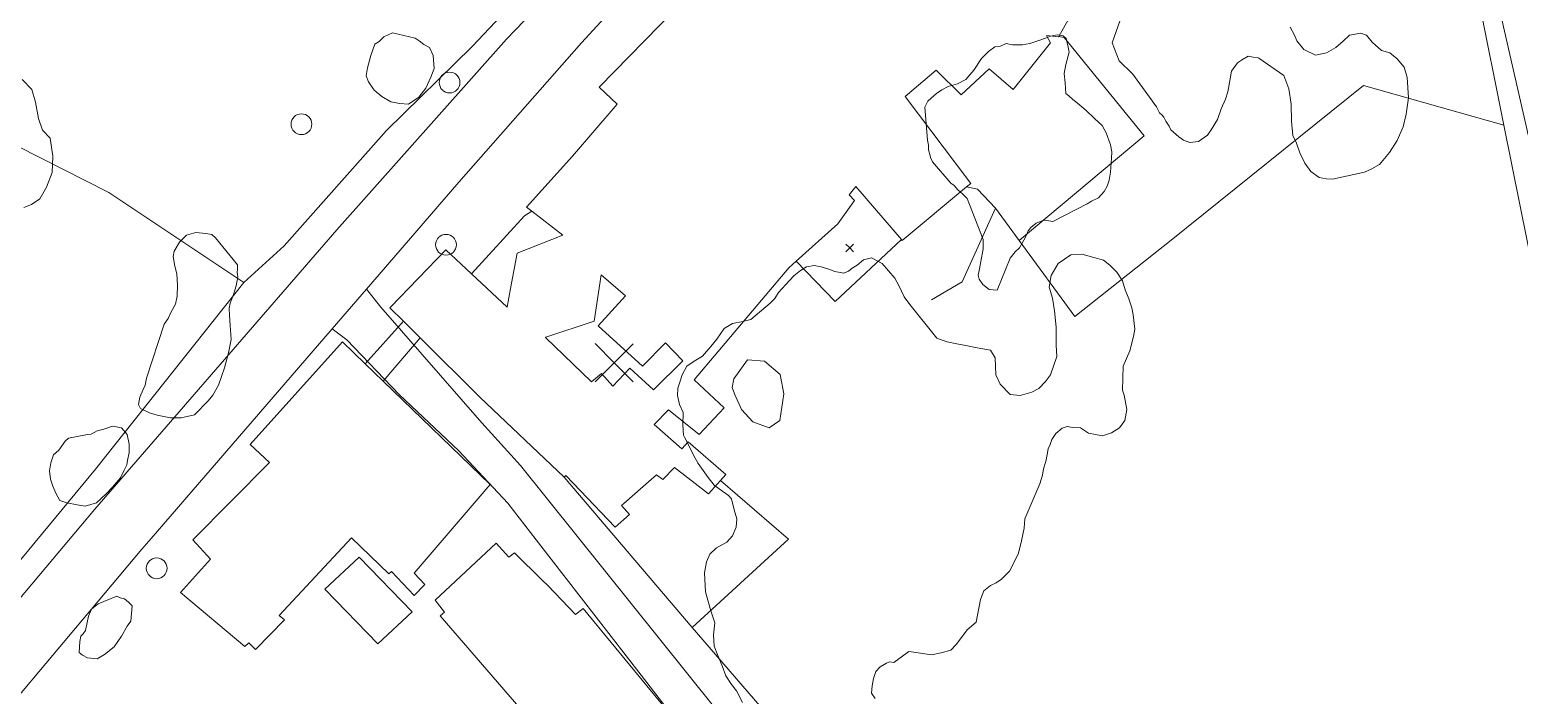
# Model space of a CAD drawing. Header units: metres. Extents: x 4652992 to 4879070, y 2074171 to 2309877.
# Drawn here: x 4653500.7 to 4653611.2, y 2306575.5 to 2306624.8 of the extents above; entities that cross this region are included whole.
import ezdxf

# ---------------------------------------------------------------- set-up
doc = ezdxf.new("R2010")
doc.units = ezdxf.units.M
doc.header["$MEASUREMENT"] = 0
doc.layers.get('0').update_dxf_attribs({"color": 4, "lineweight": 0})
for name, color, linetype, lineweight in [('Level 18', 5, 'Continuous', 0), ('Level 30', 5, 'Continuous', 0), ('Level 31', 38, 'Continuous', 0), ('Level 35', 4, 'Continuous', 0), ('Level 37', 3, 'Continuous', 0), ('Level 39', 9, 'Continuous', 0), ('Level 40', 1, 'Continuous', 0), ('Level 53', 5, 'Continuous', 0), ('Level 61', 4, 'Continuous', 0), ('Level 62', 4, 'Continuous', 0), ('Level 63', 3, 'Continuous', 0)]:
    doc.layers.add(name, color=color, linetype=linetype, lineweight=lineweight)

# ---------------------------------------------------------------- blocks, each defined once
blk = doc.blocks.new('POSTE')
at = {"color": 0, "linetype": 'ByBlock', "lineweight": -2}
blk.add_circle((0, 0), 0.770001, dxfattribs=at)
blk = doc.blocks.new('COTA')
at = {"color": 0, "linetype": 'ByBlock', "lineweight": -2, "ltscale": 10}
for p, q in [((-1.408457, 1.419522), (0, 0)), ((1.419522, 1.408457), (0, 0)), ((0, 0), (-1.419522, -1.408457)), ((0, 0), (1.408457, -1.419522))]:
    blk.add_line(p, q, dxfattribs=at)

msp = doc.modelspace()

# ---------------------------------------------------------------- linework, layer by layer
at = {"layer": 'Level 18', "color": 30}
for points in [[(4653611.869703, 2306616.941418, 1432.178714), (4653607.049995, 2306638.056711, 1433.235105)], [(4653308.858783, 2306425.904808, 1451.833202), (4653313.091171, 2306428.178854, 1451.703385), (4653334.69175, 2306440.154121, 1450.83785), (4653350.718641, 2306450.178458, 1450.276697), (4653364.450095, 2306459.693085, 1449.818691), (4653368.017201, 2306461.932638, 1449.705067), (4653372.377872, 2306464.670417, 1449.561094), (4653374.055446, 2306465.723656, 1449.447595), (4653387.44223, 2306476.195051, 1448.824589), (4653405.402109, 2306489.960243, 1448.30672), (4653416.918715, 2306498.289091, 1447.394434), (4653417.611468, 2306498.790092, 1447.287135), (4653431.868016, 2306509.739062, 1446.354699), (4653447.227282, 2306523.340979, 1445.102867), (4653459.543942, 2306534.399065, 1444.161653), (4653473.833126, 2306551.146423, 1442.755768), (4653481.6842, 2306560.7085, 1442.096301), (4653483.294671, 2306562.669946, 1441.98811), (4653489.053578, 2306569.683905, 1441.512948), (4653505.571211, 2306589.306845, 1440.096023), (4653523.496863, 2306609.992294, 1438.79794), (4653536.079954, 2306624.129948, 1437.834326), (4653547.234311, 2306635.738664, 1437.127425)], [(4653543.361799, 2306625.71391, 1437.623074), (4653541.643341, 2306623.866238, 1437.686639), (4653532.548507, 2306613.525283, 1438.398903), (4653525.712167, 2306605.615748, 1438.846811), (4653523.160594, 2306602.663619, 1439.013986), (4653509.72825, 2306587.122613, 1439.894054), (4653509.04786, 2306586.337471, 1439.940184), (4653492.56937, 2306566.761034, 1441.588941), (4653477.335407, 2306548.207096, 1442.8553), (4653464.515521, 2306533.26185, 1444.126616), (4653462.299067, 2306530.554969, 1444.410144), (4653459.242883, 2306527.041409, 1444.727621), (4653454.270572, 2306521.988403, 1445.184432), (4653450.841448, 2306518.983692, 1445.412146), (4653446.880189, 2306515.326772, 1445.665173), (4653435.126647, 2306505.354371, 1446.46995), (4653423.984991, 2306496.229206, 1447.274864), (4653416.376989, 2306490.80682, 1447.676485), (4653406.449708, 2306483.072581, 1448.196775), (4653397.641364, 2306476.452714, 1448.61929)]]:
    msp.add_polyline3d(points, dxfattribs=at)
at = {"layer": 'Level 30', "color": 1}
for p, q in [((4653528.454579, 2306603.224671, 1442.975326), (4653529.690044, 2306601.997897, 1442.91383)), ((4653526.944826, 2306598.780271, 1442.898884), (4653525.606988, 2306600.074217, 1442.964596))]:
    msp.add_line(p, q, dxfattribs=at)
for points in [[(4653528.454579, 2306603.224671, 1442.220905), (4653527.44245, 2306604.229679, 1442.0768), (4653527.490413, 2306604.279382, 1442.0768), (4653531.581958, 2306608.519383, 1441.8991), (4653533.492098, 2306606.740211, 1441.8991), (4653536.136959, 2306604.276693, 1441.8991), (4653536.393937, 2306605.652047, 1442.2103), (4653536.881767, 2306608.262933, 1441.8991), (4653540.254379, 2306609.596691, 1441.8991), (4653537.967632, 2306611.383322, 1441.2912), (4653537.579104, 2306611.686878, 1441.1879), (4653540.987214, 2306615.462139, 1441.1879), (4653544.292957, 2306619.318292, 1441.1879), (4653542.966782, 2306620.57915, 1441.1879), (4653554.1644, 2306632.053653, 1440.4767), (4653559.459313, 2306637.074337, 1439.7654), (4653559.787052, 2306636.742965, 1439.7654), (4653561.896896, 2306638.704281, 1439.7654), (4653561.695129, 2306639.010996, 1439.7654), (4653567.527169, 2306644.187324, 1439.0542), (4653571.429255, 2306640.179566, 1440.4767)], [(4653577.73733, 2306625.573545, 1439.0542), (4653577.035684, 2306624.344893, 1439.0542), (4653577.018335, 2306624.314512, 1439.0542), (4653576.131964, 2306624.410858, 1439.7654), (4653576.415662, 2306623.854703, 1439.7654), (4653573.670755, 2306620.409048, 1439.7654), (4653571.877896, 2306621.926329, 1439.7654), (4653569.800218, 2306620.020451, 1439.7654), (4653567.953704, 2306621.84824, 1440.4767), (4653565.652989, 2306619.885961, 1440.4767), (4653570.519181, 2306613.436238, 1439.7654), (4653570.209422, 2306613.179474, 1439.7654), (4653565.434574, 2306609.22153, 1439.7654), (4653565.385456, 2306609.278581, 1439.7756), (4653562.001711, 2306613.208917, 1440.4767), (4653561.493204, 2306612.60346, 1440.4767), (4653561.902927, 2306612.189766, 1440.4767), (4653560.653766, 2306610.453441, 1440.4767), (4653557.560736, 2306607.68093, 1440.4767), (4653557.019053, 2306607.19538, 1440.4767), (4653550.001696, 2306598.894343, 1441.1879), (4653552.227497, 2306596.79827, 1440.4767), (4653550.373291, 2306594.831953, 1440.4767), (4653548.098084, 2306596.671279, 1441.1879), (4653547.032066, 2306595.563925, 1441.1879), (4653549.085618, 2306593.76534, 1440.4767), (4653549.546325, 2306594.283078, 1440.4767), (4653552.353574, 2306591.867289, 1440.4767), (4653551.953518, 2306591.422987, 1440.4767), (4653551.060543, 2306590.431247, 1440.4767), (4653548.556177, 2306592.386079, 1440.4767), (4653547.684592, 2306591.496664, 1440.5168), (4653547.220095, 2306591.847044, 1440.5168), (4653546.230782, 2306590.984168, 1440.972), (4653544.782105, 2306589.720636, 1441.6385), (4653544.615605, 2306589.575416, 1441.7768), (4653545.204863, 2306588.892437, 1441.7768), (4653544.149444, 2306587.965332, 1441.7768), (4653544.128552, 2306587.987178, 1441.7798), (4653541.571191, 2306590.661258, 1442.1467), (4653540.491729, 2306591.789988, 1442.3068), (4653540.369325, 2306591.660341, 1442.3068), (4653534.11482, 2306597.604251, 1443.0268), (4653529.690044, 2306601.997897, 1442.396808)], [(4653543.106785, 2306606.669887, 1441.6103), (4653542.591365, 2306603.244423, 1441.6103), (4653539.00679, 2306602.041273, 1442.0103), (4653538.973519, 2306602.027737, 1442.2103), (4653542.382334, 2306598.734796, 1442.2103), (4653543.137736, 2306599.36374, 1442.2103), (4653543.973115, 2306598.404012, 1441.6103), (4653545.228414, 2306599.742302, 1441.4103), (4653546.99781, 2306598.137293, 1441.4103), (4653549.164861, 2306600.296117, 1441.4103), (4653547.883992, 2306601.617045, 1441.4103), (4653546.164746, 2306599.904179, 1441.6103), (4653542.882482, 2306602.879688, 1441.6103), (4653544.916291, 2306605.118806, 1441.6103), (4653543.106785, 2306606.669887, 1441.6103)], [(4653526.944826, 2306598.780271, 1442.8706), (4653534.870495, 2306591.114624, 1442.1459), (4653529.231069, 2306584.547371, 1442.5459), (4653530.022789, 2306583.722074, 1442.5459), (4653529.237843, 2306582.893036, 1442.5459), (4653527.562031, 2306584.67029, 1443.3459), (4653527.366343, 2306584.491985, 1443.5086), (4653524.601052, 2306587.169264, 1443.8868), (4653519.235005, 2306581.417006, 1443.1968), (4653519.628744, 2306581.082888, 1443.1968), (4653517.476149, 2306578.880417, 1443.3459), (4653516.987677, 2306579.385715, 1443.3459), (4653516.675596, 2306579.105723, 1443.3459), (4653511.915295, 2306583.121148, 1443.3459), (4653514.131175, 2306585.600981, 1443.1459), (4653512.827959, 2306587.012088, 1443.1459), (4653518.510956, 2306592.747693, 1443.1459), (4653517.087758, 2306594.09971, 1443.1459), (4653523.933831, 2306601.692481, 1443.1459), (4653525.606988, 2306600.074217, 1442.9929)], [(4653535.31698, 2306586.76503, 1442.145921), (4653536.251653, 2306585.730013, 1442.145921), (4653536.67258, 2306586.04921, 1442.145921), (4653538.754743, 2306584.00073, 1442.145921), (4653539.149295, 2306583.649021, 1444.34592), (4653541.201358, 2306581.489714, 1444.34592), (4653541.762052, 2306581.924172, 1444.34592), (4653549.949414, 2306572.002467, 1442.145921), (4653549.745183, 2306571.789272, 1442.145921), (4653550.379813, 2306571.103655, 1444.145921), (4653548.906753, 2306569.789156, 1444.145921), (4653553.693792, 2306563.711505, 1441.945921), (4653550.23621, 2306560.31904, 1441.945921), (4653549.214644, 2306561.482985, 1441.945921), (4653545.466773, 2306565.753206, 1441.945921), (4653545.005987, 2306565.378492, 1441.945921), (4653531.172382, 2306581.376243, 1444.145921), (4653531.499018, 2306581.655455, 1444.145921), (4653530.785689, 2306582.556519, 1442.145921), (4653535.31698, 2306586.76503, 1442.145921)], [(4653529.09868, 2306581.694831, 1442.456828), (4653526.537444, 2306579.321468, 1442.566828), (4653522.625588, 2306583.366178, 1442.456828), (4653525.150883, 2306585.747367, 1442.456828), (4653529.09868, 2306581.694831, 1442.456828)]]:
    msp.add_polyline3d(points, dxfattribs=at)
at = {"layer": 'Level 31'}
for p, q in [((4653525.606988, 2306600.074217, 1442.964596), (4653528.454579, 2306603.224671, 1442.975326)), ((4653528.454579, 2306603.224671, 1442.975326), (4653529.690044, 2306601.997897, 1442.91383)), ((4653529.690044, 2306601.997897, 1442.91383), (4653526.944826, 2306598.780271, 1442.898884)), ((4653526.944826, 2306598.780271, 1442.898884), (4653525.606988, 2306600.074217, 1442.964596))]:
    msp.add_line(p, q, dxfattribs=at)
at = {"layer": 'Level 35', "extrusion": (0.7026008906310344, -0.6352667488157355, 0.3206059050197961), "elevation": 1804728.492845, "flags": 128}
msp.add_lwpolyline([(4831923.344958, -609329.591187), (4831929.159638, -609329.684924), (4831929.790619, -609330.232979)], dxfattribs=at)
at = {"layer": 'Level 35', "extrusion": (-0.7449991350753083, -0.6435633843140706, 0.1755062936400362), "elevation": -4951068.55522, "flags": 128}
msp.add_lwpolyline([(1296592.813837, 884107.074404), (1296578.891431, 884107.074404), (1296564.267114, 884107.683569)], dxfattribs=at)
at = {"layer": 'Level 35', "extrusion": (0.103629058099409, 0.0084888631979349, 0.9945797894181421), "elevation": 503255.971995, "flags": 128}
msp.add_lwpolyline([(1918953.471659, -4800020.101985), (1918959.403965, -4800027.796056), (1918964.162829, -4800023.106131)], dxfattribs=at)
at = {"layer": 'Level 37', "elevation": 1438.410312, "flags": 128}
msp.add_lwpolyline([(4653570.209422, 2306613.179474), (4653571.002279, 2306613.026767), (4653572.345745, 2306611.611524), (4653569.876041, 2306606.149317), (4653567.611558, 2306604.821217)], dxfattribs=at)
at = {"layer": 'Level 37'}
for points in [[(4653480.380523, 2306586.949552, 1444.743966), (4653492.321917, 2306576.252443, 1444.743966), (4653496.16264, 2306580.880561, 1444.538224), (4653505.598729, 2306592.251164, 1444.032747), (4653516.616343, 2306606.105626, 1443.321529), (4653506.594854, 2306612.768863, 1443.321529), (4653494.722394, 2306618.78747, 1443.321529), (4653467.813599, 2306636.308917, 1442.610312), (4653452.73516, 2306646.953256, 1439.76544), (4653444.567596, 2306654.085255, 1437.631786), (4653454.668898, 2306669.617618, 1436.920569), (4653446.394294, 2306678.439926, 1432.653261)], [(4653516.616343, 2306606.105626, 1443.321529), (4653519.590667, 2306608.827524, 1441.899094), (4653527.191045, 2306617.358675, 1441.899094), (4653533.546531, 2306623.60599, 1440.476658), (4653538.258307, 2306628.609348, 1439.76544), (4653546.430056, 2306637.349916, 1439.76544), (4653551.525676, 2306641.768417, 1439.76544), (4653558.804667, 2306649.139378, 1439.054222), (4653565.598797, 2306656.697467, 1439.054222)], [(4653557.988409, 2306568.982338, 1441.54592), (4653558.9497, 2306569.987858, 1441.54592), (4653559.59222, 2306570.659941, 1441.54592), (4653583.774199, 2306544.349442, 1437.745921), (4653594.857839, 2306534.046148, 1436.945921), (4653598.335521, 2306529.556767, 1436.4827), (4653606.266533, 2306520.240405, 1434.3827), (4653611.407187, 2306514.604433, 1433.0827), (4653618.210949, 2306505.218882, 1430.6827), (4653633.703341, 2306513.900289, 1429.4827), (4653632.235159, 2306517.837672, 1429.4827), (4653631.397913, 2306522.213659, 1430.1827), (4653629.849784, 2306527.784232, 1431.0827), (4653628.433453, 2306533.774341, 1431.745921), (4653626.380045, 2306544.224792, 1432.145921), (4653623.732675, 2306556.405727, 1432.745921), (4653617.751728, 2306583.821379, 1433.945921), (4653612.382002, 2306606.122549, 1434.945921), (4653610.054085, 2306617.754401, 1435.385646), (4653608.146779, 2306627.284594, 1435.745921), (4653605.956358, 2306634.958892, 1437.145921)], [(4653577.035684, 2306624.344893, 1437.410312), (4653577.452093, 2306624.253487, 1437.410312), (4653583.374544, 2306616.981809, 1437.410312), (4653574.102775, 2306609.20961, 1438.171148)], [(4653572.345745, 2306611.611524, 1438.410312), (4653574.102775, 2306609.20961, 1438.171148), (4653578.222997, 2306603.577139, 1437.610312), (4653585.372237, 2306609.235809, 1436.810311), (4653599.628761, 2306620.699723, 1436.010311), (4653610.054085, 2306617.754401, 1435.385646)]]:
    msp.add_polyline3d(points, dxfattribs=at)
at = {"layer": 'Level 40', "color": 3, "flags": 128}
for points, elevation in [([(4653529.585755, 2306619.847752), (4653528.811245, 2306619.31241), (4653528.152874, 2306619.370546), (4653527.507331, 2306619.49465), (4653526.848866, 2306619.895031), (4653526.267841, 2306620.349), (4653525.854751, 2306620.97604), (4653525.674088, 2306621.421476), (4653525.790567, 2306622.015036), (4653526.036301, 2306622.925793), (4653526.333615, 2306623.758023), (4653526.643583, 2306623.971952), (4653526.97938, 2306624.31769), (4653527.637829, 2306624.601159), (4653529.302545, 2306624.211767), (4653529.599273, 2306624.017781), (4653529.94758, 2306623.745473), (4653530.373275, 2306623.526642), (4653530.657016, 2306622.924882), (4653530.734339, 2306621.952538), (4653530.47627, 2306621.318263), (4653530.11492, 2306620.498534), (4653529.585755, 2306619.847752)], 1444.606355), ([(4653555.22846, 2306600.264809), (4653553.960476, 2306600.367492), (4653552.942505, 2306598.960963), (4653552.819091, 2306598.323229), (4653552.996269, 2306597.837029), (4653553.520867, 2306596.69298), (4653554.358985, 2306595.767765), (4653555.562343, 2306595.330066), (4653556.345729, 2306595.87707), (4653556.656374, 2306597.835914), (4653556.392876, 2306599.277538), (4653555.22846, 2306600.264809)], 1442.2064), ([(4653505.689546, 2306589.763005), (4653504.83276, 2306589.511962), (4653504.248952, 2306589.621901), (4653503.470421, 2306589.76851), (4653502.964426, 2306589.93255), (4653502.666796, 2306590.469878), (4653502.434058, 2306590.994982), (4653502.266218, 2306591.50785), (4653502.189488, 2306592.141015), (4653502.307436, 2306592.737422), (4653502.490255, 2306593.321524), (4653502.893264, 2306593.657823), (4653503.361694, 2306594.325282), (4653503.608664, 2306594.553484), (4653505.010378, 2306594.838316), (4653505.282808, 2306594.855538), (4653505.737187, 2306595.113116), (4653506.230172, 2306595.225993), (4653506.878845, 2306595.446755), (4653507.526874, 2306595.324258), (4653507.966866, 2306594.829108), (4653508.095433, 2306594.118144), (4653508.107477, 2306593.497819), (4653507.989921, 2306592.901912), (4653507.924608, 2306592.570826), (4653507.703547, 2306592.131729), (4653507.469395, 2306591.626351), (4653506.858816, 2306590.917051), (4653506.43007, 2306590.448162), (4653505.689546, 2306589.763005)], 1446.406354), ([(4653506.27058, 2306578.524167), (4653505.736291, 2306578.210046), (4653505.007216, 2306578.277438), (4653504.642924, 2306578.483659), (4653504.408809, 2306578.665529), (4653504.436269, 2306579.488708), (4653504.51509, 2306579.888073), (4653504.684679, 2306580.063363), (4653504.867391, 2306580.305193), (4653504.985587, 2306580.904125), (4653505.077508, 2306581.369919), (4653505.312698, 2306581.877803), (4653505.794992, 2306582.270282), (4653507.188399, 2306582.836579), (4653507.435435, 2306582.721251), (4653507.760602, 2306582.660231), (4653508.046421, 2306582.399705), (4653508.332229, 2306582.139189), (4653508.239462, 2306580.984115), (4653507.965707, 2306580.621569), (4653507.548197, 2306579.871983), (4653506.987375, 2306579.080066), (4653506.27058, 2306578.524167)], 1444.406354)]:
    msp.add_lwpolyline(points, dxfattribs=dict(at, elevation=elevation))
at = {"layer": 'Level 40', "color": 3}
for points in [[(4653595.219279, 2306623.38208, 1437.406354), (4653596.090224, 2306622.951365, 1437.406354), (4653596.885187, 2306623.123716, 1437.406354), (4653597.593459, 2306623.508899, 1437.406354), (4653598.129885, 2306623.992722, 1437.406354), (4653598.593017, 2306624.425353, 1437.406354), (4653599.448584, 2306624.585565, 1437.406354), (4653599.865007, 2306624.439227, 1437.406354), (4653600.270798, 2306623.903031, 1437.406354), (4653600.982506, 2306623.307369, 1437.406354), (4653601.582347, 2306623.125417, 1437.406354), (4653602.134303, 2306622.691522, 1437.406354), (4653602.650364, 2306622.068683, 1437.406354), (4653602.885911, 2306621.304407, 1437.406354), (4653602.97809, 2306619.78399, 1437.406354), (4653602.812214, 2306618.574744, 1437.406354), (4653602.571755, 2306617.641133, 1437.406354), (4653602.123766, 2306616.616821, 1437.406354), (4653601.577186, 2306615.742086, 1437.406354), (4653600.834853, 2306614.839593, 1437.406354), (4653600.200052, 2306614.504623, 1437.406354), (4653599.711553, 2306614.272085, 1437.406354), (4653597.340425, 2306613.753741, 1438.806355), (4653596.900387, 2306613.773473, 1438.806355), (4653596.349948, 2306613.879842, 1438.806355), (4653595.736988, 2306614.324863, 1438.806355), (4653595.282264, 2306614.935265, 1438.806355), (4653594.92465, 2306615.722834, 1438.806355), (4653594.677413, 2306616.423734, 1438.806355), (4653594.406212, 2306616.99865, 1438.806355), (4653594.292079, 2306618.065534, 1438.806355), (4653594.275086, 2306619.309341, 1438.806355), (4653594.111787, 2306620.450784, 1438.806355), (4653593.729035, 2306621.438886, 1438.806355), (4653591.88595, 2306622.729568, 1440.006355), (4653591.824861, 2306622.741427, 1440.006355), (4653591.458308, 2306622.812584, 1440.006355), (4653591.091724, 2306622.883746, 1440.006355), (4653590.665185, 2306622.640656, 1440.006355), (4653590.299702, 2306622.385673, 1440.006355), (4653589.862227, 2306621.753463, 1440.006355), (4653589.754299, 2306621.187622, 1440.006355), (4653589.574395, 2306620.244431, 1440.006355), (4653589.405303, 2306619.690286, 1440.006355), (4653589.077911, 2306618.971063, 1440.006355), (4653588.799613, 2306618.17697, 1440.006355), (4653588.337788, 2306617.418236, 1440.006355), (4653588.070253, 2306617.013261, 1440.006355), (4653587.411615, 2306616.553331, 1440.006355), (4653586.763745, 2306616.482789, 1440.006355), (4653586.286237, 2306616.64036, 1440.006355), (4653585.955126, 2306616.900176, 1440.006355), (4653585.354058, 2306617.408012, 1440.006355), (4653585.218548, 2306617.695296, 1440.006355), (4653584.972652, 2306618.0692, 1440.006355), (4653584.837142, 2306618.356485, 1440.006355), (4653584.677573, 2306618.517893, 1440.006355), (4653584.518, 2306618.679303, 1440.006355), (4653584.284125, 2306619.116162, 1440.006355), (4653582.526554, 2306621.544978, 1440.006355), (4653581.507625, 2306622.525621, 1440.006355), (4653581.00167, 2306623.863679, 1440.006355), (4653581.880096, 2306626.382153, 1438.606355)], [(4653577.601463, 2306624.190325, 1442.206354), (4653577.746041, 2306623.539947, 1442.206354), (4653577.81194, 2306623.181409, 1442.206354), (4653577.567994, 2306622.260448, 1442.206354), (4653577.440097, 2306621.593539, 1442.206354), (4653577.506979, 2306620.88885, 1442.206354), (4653577.561076, 2306620.117402, 1442.206354), (4653577.795218, 2306619.93374, 1442.206354), (4653578.081491, 2306619.670817, 1442.206354), (4653578.432675, 2306619.395348, 1442.206354), (4653579.070072, 2306618.857007, 1442.206354), (4653579.694634, 2306618.252006, 1442.206354), (4653580.267018, 2306617.726307, 1442.206354), (4653580.567007, 2306617.184089, 1442.206354), (4653580.868044, 2306616.295756, 1442.206354), (4653580.973349, 2306615.79112, 1442.206354), (4653580.948863, 2306615.311515, 1442.206354), (4653580.887114, 2306614.285472, 1442.206354), (4653580.772171, 2306613.684793, 1442.206354), (4653580.617851, 2306613.230067, 1442.206354), (4653580.411374, 2306612.854563, 1442.206354), (4653579.984549, 2306612.383018, 1442.206354), (4653579.466131, 2306612.136723, 1442.206354), (4653579.155244, 2306611.91965, 1442.206354), (4653576.603047, 2306610.61688, 1441.206354), (4653576.017292, 2306610.729573, 1441.206354), (4653575.73127, 2306610.64584, 1441.206354), (4653575.367292, 2306610.507706, 1441.206354), (4653574.964765, 2306610.16879, 1441.206354), (4653574.783197, 2306609.926127, 1441.206354), (4653574.550253, 2306609.415713, 1441.206354), (4653574.239315, 2306608.850808, 1441.206354), (4653574.135658, 2306608.662487, 1441.206354), (4653573.810914, 2306608.377789, 1441.206354), (4653573.447583, 2306607.892184, 1441.206354), (4653572.474262, 2306605.536347, 1440.006355), (4653571.873842, 2306605.581899, 1440.006355), (4653571.403081, 2306605.950492, 1440.006355), (4653571.141067, 2306606.348645, 1440.006355), (4653571.062044, 2306606.642119, 1440.006355), (4653571.152282, 2306607.111832, 1440.006355), (4653571.255402, 2306607.6486, 1440.006355), (4653571.43584, 2306608.587824, 1440.006355), (4653571.434152, 2306609.283691, 1440.006355), (4653570.426503, 2306611.885634, 1441.606355), (4653570.243142, 2306612.337196, 1441.606355), (4653569.903782, 2306612.680024, 1441.606355), (4653569.551541, 2306612.955963, 1441.606355), (4653569.277296, 2306613.286278, 1441.606355), (4653569.042449, 2306613.470254, 1441.606355), (4653567.680555, 2306615.050107, 1443.006355), (4653567.536872, 2306615.354759, 1443.006355), (4653567.497547, 2306615.500818, 1443.006355), (4653567.379574, 2306615.93899, 1443.006355), (4653567.378812, 2306616.285318, 1443.006355), (4653567.31302, 2306616.644171, 1443.006355), (4653567.114248, 2306619.090266, 1442.206354), (4653567.127117, 2306619.157072, 1442.206354), (4653567.334515, 2306619.532742, 1442.206354), (4653567.581251, 2306619.762209, 1442.206354), (4653567.983854, 2306620.100081, 1442.206354), (4653568.373541, 2306620.371121, 1442.206354), (4653568.828243, 2306620.629547, 1442.206354), (4653569.543101, 2306620.837615, 1442.206354), (4653570.140571, 2306621.137562, 1442.206354), (4653570.749937, 2306621.850537, 1442.206354), (4653571.319806, 2306622.7094, 1442.206354), (4653571.825381, 2306623.234429, 1442.206354), (4653572.292378, 2306623.559206, 1442.206354), (4653572.708008, 2306623.61708, 1442.206354), (4653573.149233, 2306623.808367, 1442.206354), (4653573.604108, 2306623.720217, 1442.206354), (4653574.344441, 2306623.715116, 1442.206354), (4653574.902572, 2306623.814479, 1442.206354), (4653575.551172, 2306624.034611, 1442.206354), (4653576.056975, 2306624.213205, 1442.206354), (4653576.420045, 2306624.350281, 1442.206354), (4653576.912926, 2306624.462158, 1442.206354), (4653577.367373, 2306624.37402, 1442.206354), (4653577.601463, 2306624.190325, 1442.206354)], [(4653594.196629, 2306625.019047, 1437.406354), (4653594.529516, 2306624.431358, 1437.406354), (4653594.702588, 2306624.005482, 1437.406354), (4653595.219279, 2306623.38208, 1437.406354)], [(4653500.159086, 2306621.147755, 1450.806355), (4653500.879126, 2306620.396971, 1450.806355), (4653501.160753, 2306619.457855, 1450.806355), (4653501.390364, 2306618.256259, 1450.806355), (4653501.685029, 2306617.382644, 1450.806355), (4653502.237885, 2306616.800165, 1450.806355), (4653502.44155, 2306615.46715, 1450.806355), (4653502.400675, 2306614.248804, 1450.806355), (4653501.98639, 2306613.169648, 1450.806355), (4653501.482211, 2306612.311811, 1450.806355), (4653500.862731, 2306611.884695, 1450.806355), (4653500.282185, 2306611.654549, 1450.806355)], [(4653512.950604, 2306596.281584, 1445.806355), (4653511.965538, 2306596.055992, 1445.806355), (4653511.161987, 2306596.07068, 1445.806355), (4653510.189962, 2306596.254597, 1445.806355), (4653509.619702, 2306596.43119, 1445.806355), (4653508.945849, 2306596.764788, 1445.806355), (4653508.803625, 2306597.06649, 1445.806355), (4653508.908135, 2306597.596251, 1445.806355), (4653509.155333, 2306598.167619, 1445.806355), (4653509.285449, 2306598.486377, 1445.806355), (4653509.389921, 2306599.015993, 1445.806355), (4653510.708433, 2306603.003966, 1447.206354), (4653510.99348, 2306603.429233, 1447.206354), (4653511.226873, 2306603.932736, 1447.206354), (4653511.537876, 2306604.489889, 1447.206354), (4653511.654974, 2306605.083832, 1447.206354), (4653511.681854, 2306605.900253, 1447.206354), (4653511.644118, 2306606.728887, 1447.206354), (4653511.489735, 2306607.305878, 1447.206354), (4653511.361378, 2306608.014779, 1447.206354), (4653511.439435, 2306608.410548, 1447.206354), (4653511.840942, 2306609.086783, 1447.206354), (4653512.345555, 2306609.606372, 1447.206354), (4653513.056409, 2306609.812852, 1447.206354), (4653513.779724, 2306609.743269, 1447.206354), (4653514.231685, 2306609.657043, 1447.206354), (4653514.51553, 2306609.397691, 1447.206354), (4653516.14746, 2306607.405131, 1445.806355), (4653516.147123, 2306607.062496, 1445.806355), (4653516.108117, 2306606.864302, 1445.806355), (4653516.172455, 2306606.509322, 1445.806355), (4653516.042426, 2306605.848596, 1445.806355), (4653515.847696, 2306605.200107, 1445.806355), (4653515.58825, 2306604.563843, 1445.806355), (4653515.510199, 2306604.167272, 1445.806355), (4653515.548527, 2306603.679965, 1445.806355), (4653515.599517, 2306602.915904, 1445.806355), (4653515.663174, 2306601.875018, 1445.806355), (4653515.468012, 2306600.883151, 1445.806355), (4653515.18207, 2306599.771106, 1445.806355), (4653514.727555, 2306598.484893, 1445.806355), (4653514.312363, 2306597.73998, 1445.806355), (4653513.96222, 2306597.325819, 1445.806355), (4653512.950604, 2306596.281584, 1445.806355)], [(4653553.594834, 2306574.96567, 1441.8064), (4653553.148231, 2306575.817831, 1441.8064), (4653552.767604, 2306576.308405, 1441.8064), (4653552.347467, 2306576.946098, 1441.8064), (4653552.084444, 2306577.69392, 1441.8064), (4653551.755888, 2306578.454055, 1441.8064), (4653551.479854, 2306579.134468, 1441.8064), (4653551.439527, 2306579.979939, 1441.8064), (4653551.543298, 2306580.867987, 1441.8064), (4653551.240837, 2306581.762706, 1441.8064), (4653550.832962, 2306583.165881, 1441.8064), (4653550.765814, 2306584.574397, 1441.8064), (4653550.922112, 2306585.382253, 1441.8064), (4653551.170362, 2306585.9633, 1441.8064), (4653551.667607, 2306586.427416, 1441.8064), (4653552.426755, 2306586.841889, 1441.8064), (4653552.858293, 2306587.318218, 1441.8064), (4653553.119329, 2306587.966198, 1441.8064), (4653553.170895, 2306588.584016, 1441.8064), (4653552.960552, 2306589.251395, 1441.8064), (4653552.776228, 2306590.053264, 1441.8064), (4653552.553332, 2306590.30467, 1441.8064), (4653552.133979, 2306590.593325, 1441.8064), (4653551.478656, 2306591.066181, 1441.8064), (4653551.045803, 2306591.636327, 1441.8064), (4653550.298038, 2306592.68457, 1441.8064), (4653549.943677, 2306593.309583, 1441.8064), (4653549.654824, 2306593.922162, 1441.8064), (4653549.305211, 2306594.58928, 1442.2064), (4653549.208516, 2306594.77379, 1441.8064), (4653549.155296, 2306595.550706, 1441.8064), (4653549.193645, 2306596.449542, 1441.8064), (4653548.904822, 2306597.062053, 1441.8064), (4653548.760052, 2306597.716839, 1441.8064), (4653548.798782, 2306598.266976, 1441.8064), (4653548.968513, 2306598.792122, 1441.8064), (4653549.1252, 2306599.250018, 1441.8064), (4653549.451927, 2306599.884468, 1441.8064), (4653550.001465, 2306600.267357, 1441.8064), (4653550.61637, 2306600.637692, 1441.8064), (4653551.23074, 2306601.35622, 1441.8064), (4653551.675058, 2306601.898123, 1441.8064), (4653552.236735, 2306602.695973, 1441.8064), (4653552.851152, 2306603.065906, 1441.8064), (4653553.622712, 2306603.196929, 1441.8064), (4653554.197911, 2306603.365412, 1441.8064), (4653555.642212, 2306604.570223, 1440.6064), (4653555.982114, 2306604.923288, 1440.6064), (4653556.269491, 2306605.356022, 1440.6064), (4653556.79219, 2306605.952635, 1440.6064), (4653557.393216, 2306606.603753, 1440.6064), (4653557.876753, 2306606.998646, 1440.6064), (4653558.33426, 2306607.259175, 1440.6064), (4653558.89661, 2306607.360303, 1440.6064), (4653559.419977, 2306607.26, 1440.6064), (4653559.995728, 2306607.080037, 1440.6064), (4653560.440607, 2306606.925163, 1440.6064), (4653561.094583, 2306606.799839, 1440.6064), (4653561.460389, 2306606.938564, 1440.6064), (4653561.708342, 2306607.169461, 1440.6064), (4653562.087024, 2306607.375269, 1440.6064), (4653562.569855, 2306607.769846, 1440.6064), (4653563.144504, 2306607.93798, 1440.6064), (4653563.942324, 2306607.50664, 1440.6064), (4653564.885031, 2306606.421367, 1440.6064), (4653565.186558, 2306605.876516, 1440.6064), (4653565.567054, 2306605.038206, 1440.6064), (4653565.999233, 2306604.468343, 1440.6064), (4653568.005315, 2306601.973734, 1439.2064), (4653568.319554, 2306601.843906, 1439.2064), (4653568.764626, 2306601.689059, 1439.2064), (4653569.484251, 2306601.551426, 1439.2064), (4653570.138354, 2306601.426325, 1439.2064), (4653570.988542, 2306601.263722, 1439.2064), (4653571.969327, 2306601.076141, 1439.2064), (4653572.336638, 2306600.518025, 1439.2064), (4653572.351266, 2306599.887929, 1439.2064), (4653572.365895, 2306599.257786, 1439.2064), (4653572.707422, 2306598.565162, 1439.2064), (4653573.44118, 2306597.797655, 1439.2064), (4653574.17307, 2306597.727629, 1439.2064), (4653575.034603, 2306597.981313, 1439.2064), (4653575.556387, 2306598.230106, 1439.2064), (4653576.064268, 2306598.760213, 1439.2064), (4653576.428547, 2306599.247979, 1439.2064), (4653576.894767, 2306600.621707, 1439.2064), (4653576.853282, 2306601.465439, 1439.2064), (4653576.851364, 2306602.162236, 1439.2064), (4653576.836578, 2306602.791804, 1439.2064), (4653576.728851, 2306603.996155, 1439.2064), (4653576.569669, 2306604.931762, 1439.2064), (4653576.319471, 2306605.745538, 1439.2064), (4653576.486753, 2306606.618353, 1439.2064), (4653576.993257, 2306607.495467, 1439.2064), (4653577.930748, 2306608.15036, 1439.2064), (4653578.752309, 2306608.20118, 1439.2064), (4653579.652787, 2306607.958538, 1439.2064), (4653580.357432, 2306607.753547, 1439.2064), (4653580.827832, 2306607.384917, 1439.2064), (4653581.337746, 2306606.869604, 1439.2064), (4653581.756768, 2306606.23266, 1439.2064), (4653581.967343, 2306605.566189, 1439.2064), (4653582.243129, 2306604.887184, 1439.2064), (4653582.453717, 2306604.220676, 1439.2064), (4653582.559553, 2306603.713383, 1439.2064), (4653582.693211, 2306602.644116, 1439.2064), (4653582.590613, 2306602.107114, 1439.2064), (4653582.320171, 2306601.045449, 1439.2064), (4653581.828327, 2306599.886703, 1439.2064), (4653581.754757, 2306598.126021, 1441.6064), (4653581.885852, 2306597.754007, 1441.6064)], [(4653581.885852, 2306597.754007, 1441.6064), (4653582.084112, 2306596.675169, 1441.6064), (4653581.930652, 2306595.871585, 1441.6064), (4653581.555441, 2306595.318438, 1441.6064), (4653580.945616, 2306594.948783, 1441.6064), (4653580.296224, 2306594.725447, 1441.6064), (4653579.7758, 2306594.824669, 1441.6064), (4653579.255315, 2306594.923903, 1441.6064), (4653578.655879, 2306595.315981, 1441.6064), (4653578.057371, 2306595.360658, 1441.6064), (4653577.666866, 2306595.43512, 1441.6064), (4653577.302947, 2306595.296136, 1441.6064), (4653576.822578, 2306594.901463, 1441.6064), (4653576.537458, 2306594.469503, 1441.6064), (4653576.395362, 2306594.079717, 1441.6064), (4653576.266086, 2306593.756937, 1441.6064), (4653576.189087, 2306593.354691, 1441.6064), (4653576.086412, 2306592.818319, 1441.6064), (4653575.918601, 2306592.29429, 1441.6064), (4653575.828741, 2306591.824877, 1441.6064), (4653575.635221, 2306591.166607, 1441.6064), (4653574.531033, 2306588.57523, 1443.0064), (4653574.467832, 2306587.89312, 1443.0064), (4653574.28828, 2306586.955317, 1443.0064), (4653574.04365, 2306586.029688, 1443.0064), (4653573.707355, 2306585.329579, 1443.0064), (4653573.383837, 2306584.696371, 1443.0064), (4653572.799965, 2306584.112324, 1443.0064), (4653572.410356, 2306583.838725, 1443.0064), (4653571.968449, 2306583.644448, 1443.0064), (4653571.487933, 2306583.248992, 1443.0064), (4653571.229213, 2306582.60305, 1443.0064), (4653570.907858, 2306580.926291, 1443.0064), (4653570.258264, 2306580.353806, 1443.0064), (4653569.985684, 2306579.988123, 1443.0064), (4653569.440431, 2306579.256632, 1443.0064), (4653569.024574, 2306578.848282, 1443.0064), (4653568.308566, 2306578.635546, 1443.0064), (4653567.605294, 2306578.4899, 1443.0064), (4653566.118931, 2306578.717946, 1441.4064), (4653565.922866, 2306578.754913, 1441.4064), (4653564.813781, 2306577.917851, 1441.4064), (4653564.486883, 2306577.979447, 1441.4064), (4653564.264855, 2306577.881773, 1441.4064), (4653563.807814, 2306577.619084, 1441.4064), (4653563.468563, 2306577.264392, 1441.4064), (4653563.299594, 2306576.73804, 1441.4064), (4653563.196017, 2306576.199322, 1441.4064), (4653563.157843, 2306575.648247, 1441.4064), (4653563.42016, 2306575.249976, 1441.4064)]]:
    msp.add_polyline3d(points, dxfattribs=at)
at = {"layer": 'Level 53', "color": 212}
for points in [[(4653545.231847, 2306531.640843, 1439.444408), (4653546.665356, 2306534.780885, 1439.245282), (4653549.319008, 2306540.899852, 1439.037559), (4653553.553632, 2306549.501633, 1438.503945), (4653553.965565, 2306550.418126, 1438.469963), (4653555.678862, 2306555.059581, 1438.308721), (4653556.65394, 2306558.091552, 1438.291709), (4653556.897689, 2306558.691796, 1438.29382), (4653557.192251, 2306559.41717, 1438.29637), (4653557.527012, 2306560.241538, 1438.299269), (4653557.59474, 2306560.414068, 1438.305667), (4653558.05211, 2306562.004735, 1438.357933), (4653558.262738, 2306563.570009, 1438.419306), (4653558.256775, 2306563.893849, 1438.43833), (4653558.065328, 2306564.972379, 1438.52878), (4653556.811865, 2306567.422991, 1438.704083), (4653555.631257, 2306569.248086, 1438.690973), (4653551.524631, 2306574.579183, 1439.012455), (4653537.114453, 2306592.524478, 1439.595185), (4653534.257158, 2306595.700209, 1439.62618), (4653526.761387, 2306604.273634, 1439.106931), (4653525.712167, 2306605.615748, 1438.806317)], [(4653543.700266, 2306532.787256, 1439.508672), (4653544.689838, 2306534.996109, 1439.401897), (4653551.483545, 2306549.459952, 1438.64736), (4653554.360827, 2306557.388674, 1438.400406), (4653555.144477, 2306560.737252, 1438.454485), (4653555.131917, 2306561.026356, 1438.469496), (4653555.262401, 2306563.360249, 1438.590922), (4653555.086431, 2306564.421887, 1438.680961), (4653554.335871, 2306565.958199, 1438.743831), (4653550.986119, 2306570.60879, 1438.846707), (4653546.078638, 2306576.992491, 1439.142997), (4653538.297503, 2306587.020575, 1439.457262), (4653536.188744, 2306589.728771, 1439.541001), (4653532.542924, 2306593.608286, 1439.762537), (4653528.116967, 2306597.794765, 1439.611692), (4653524.243881, 2306601.840391, 1439.137121), (4653523.160594, 2306602.663619, 1438.991235)]]:
    msp.add_polyline3d(points, dxfattribs=at)
at = {"layer": 'Level 62', "elevation": 1437.610312, "flags": 128}
msp.add_lwpolyline([(4653565.38531, 2306609.278445), (4653560.467415, 2306604.6986), (4653557.560876, 2306607.680787)], dxfattribs=at)

# ---------------------------------------------------------------- block references
at = {"layer": 'Level 39', "zscale": 0.1}
msp.add_blockref('COTA', (4653544.06919, 2306600.155163, 1441.688953), dxfattribs=at)
at = {"layer": 'Level 61', "zscale": 0.1}
for p in [(4653531.86757, 2306620.921379, 1438.343004), (4653520.881088, 2306617.831958, 1441.899094), (4653531.599769, 2306608.899038, 1439.810311), (4653510.146979, 2306584.913376, 1441.54592)]:
    msp.add_blockref('POSTE', p, dxfattribs=at)
at = {"layer": 'Level 63', "xscale": 0.2, "yscale": 0.2, "zscale": 0.1}
msp.add_blockref('COTA', (4653561.537737, 2306608.657148, 1437.610312), dxfattribs=at)

doc.saveas('drawing.dxf')
